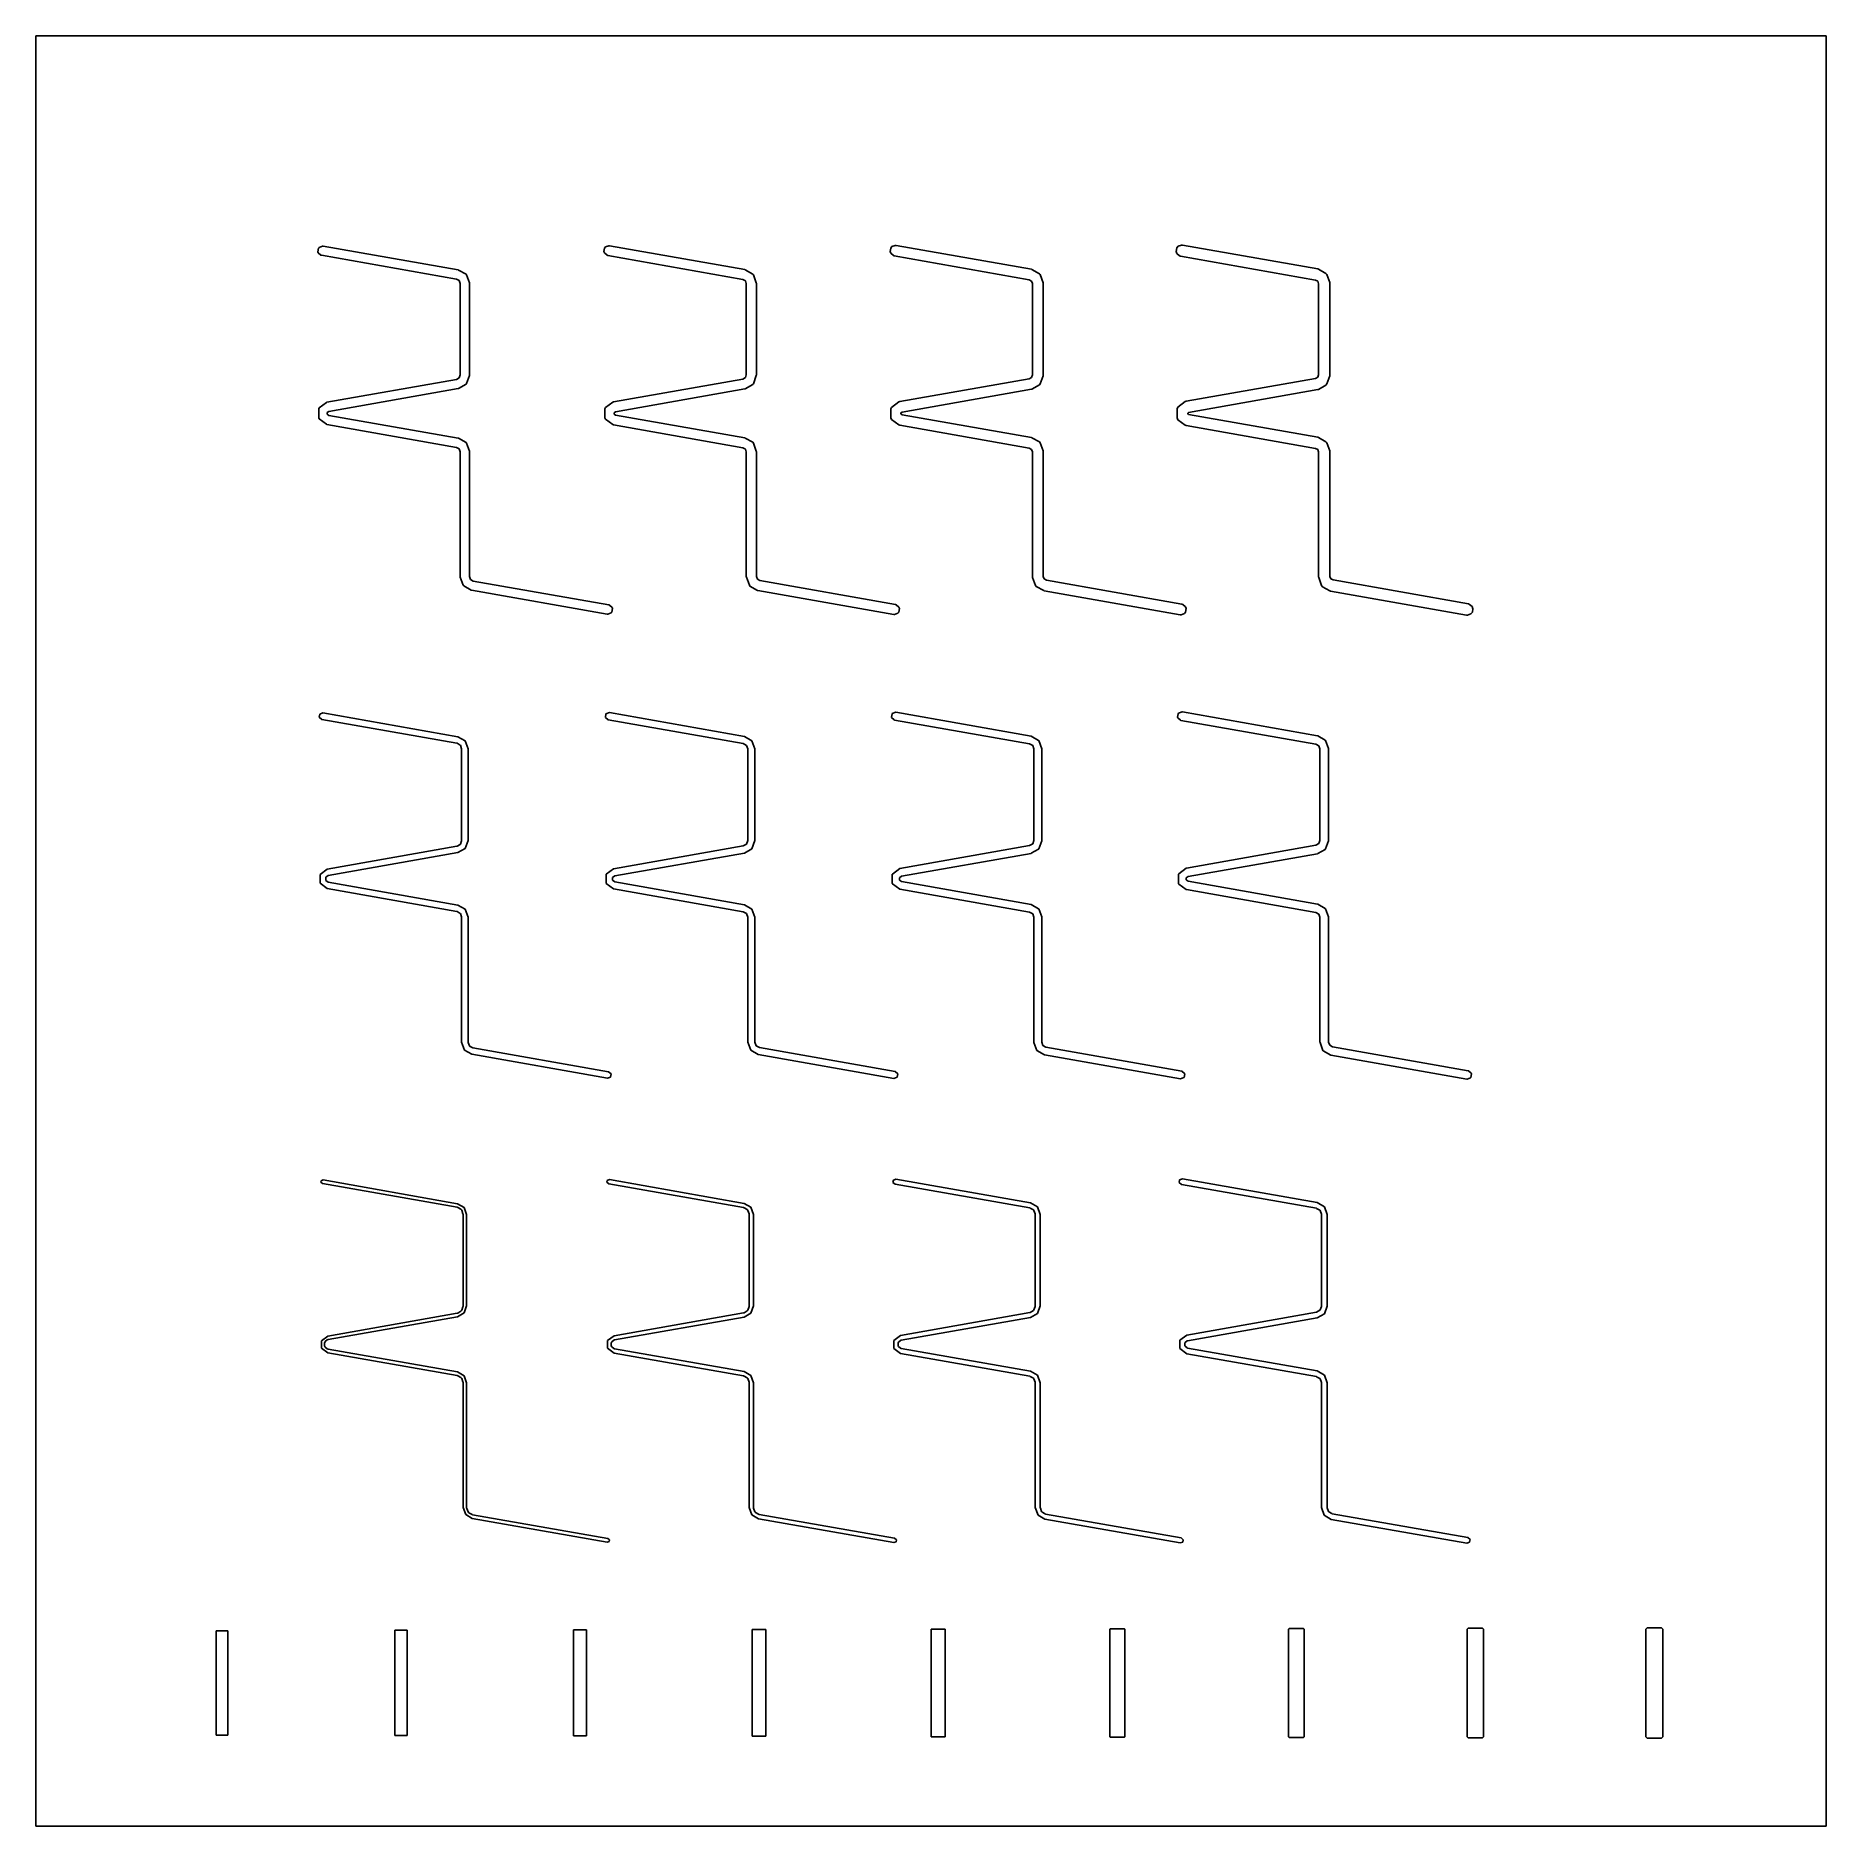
# Model space of a CAD drawing. Header units: metres. Extents: x 0 to 100, y 0 to 100.
import ezdxf

# ---------------------------------------------------------------- set-up
doc = ezdxf.new("R2010")
doc.units = ezdxf.units.M

msp = doc.modelspace()

# ---------------------------------------------------------------- linework, layer by layer
for p, q in [((100, 100), (0, 100)), ((0, 100), (0, 0)), ((100, 0), (100, 100)), ((15.7534, 87.9419), (15.7876, 88.1391)), ((15.7876, 88.1391), (15.8262, 88.1853)), ((15.8262, 88.1853), (16.0147, 88.2537)), ((16.0147, 88.2537), (16.0456, 88.2563)), ((16.0456, 88.2563), (23.5973, 86.9243)), ((31.7337, 87.9453), (31.7679, 88.1426)), ((31.7679, 88.1426), (31.8194, 88.2041)), ((31.8194, 88.2041), (32.0079, 88.2725)), ((32.0079, 88.2725), (32.0491, 88.276)), ((32.0491, 88.276), (39.6008, 86.944)), ((47.714, 87.9487), (47.7482, 88.146)), ((47.7482, 88.146), (47.8126, 88.2229)), ((47.8126, 88.2229), (48.0011, 88.2913)), ((48.0011, 88.2913), (48.0525, 88.2957)), ((48.0525, 88.2957), (55.6043, 86.9637)), ((63.6943, 87.9521), (63.7284, 88.1494)), ((63.7284, 88.1494), (63.8058, 88.2417)), ((63.8058, 88.2417), (63.9942, 88.3101)), ((63.9942, 88.3101), (64.056, 88.3154)), ((64.056, 88.3154), (71.6078, 86.9834)), ((15.7737, 87.8858), (15.7534, 87.9419)), ((15.9261, 87.7569), (15.7737, 87.8858)), ((15.9544, 87.7437), (15.9261, 87.7569)), ((23.4967, 86.4144), (15.9544, 87.7437)), ((31.7608, 87.8706), (31.7337, 87.9453)), ((31.9132, 87.7417), (31.7608, 87.8706)), ((31.951, 87.724), (31.9132, 87.7417)), ((39.4898, 86.3953), (31.951, 87.724)), ((47.7479, 87.8553), (47.714, 87.9487)), ((47.9003, 87.7264), (47.7479, 87.8553)), ((47.9475, 87.7043), (47.9003, 87.7264)), ((55.4828, 86.3763), (47.9475, 87.7043)), ((63.735, 87.84), (63.6943, 87.9521)), ((63.8873, 87.7111), (63.735, 87.84)), ((63.944, 87.6846), (63.8873, 87.7111)), ((71.4759, 86.3572), (63.944, 87.6846)), ((23.6464, 86.3281), (23.4967, 86.4144)), ((23.5973, 86.9243), (23.6169, 86.9172)), ((23.6169, 86.9172), (24.0319, 86.678)), ((23.7056, 86.1652), (23.6464, 86.3281)), ((23.7056, 81.0565), (23.7056, 86.1652)), ((24.0319, 86.678), (24.0584, 86.6464)), ((24.0584, 86.6464), (24.2215, 86.1962)), ((24.2215, 86.1962), (24.225, 86.1758)), ((24.225, 86.1758), (24.225, 81.0459)), ((39.6301, 86.3144), (39.4898, 86.3953)), ((39.6008, 86.944), (39.6269, 86.9345)), ((39.6269, 86.9345), (40.0419, 86.6953)), ((39.6856, 86.1617), (39.6301, 86.3144)), ((39.6856, 81.06), (39.6856, 86.1617)), ((40.0419, 86.6953), (40.0772, 86.6532)), ((40.0772, 86.6532), (40.2402, 86.203)), ((40.2402, 86.203), (40.245, 86.1758)), ((40.245, 86.1758), (40.245, 81.0459)), ((55.6138, 86.3007), (55.4828, 86.3763)), ((55.6043, 86.9637), (55.6369, 86.9519)), ((55.6656, 86.1582), (55.6138, 86.3007)), ((55.6369, 86.9519), (56.0519, 86.7126)), ((55.6656, 81.0635), (55.6656, 86.1582)), ((56.0519, 86.7126), (56.096, 86.66)), ((56.096, 86.66), (56.2591, 86.2098)), ((56.2591, 86.2098), (56.265, 86.1758)), ((56.265, 86.1758), (56.265, 81.0459)), ((71.5975, 86.287), (71.4759, 86.3572)), ((71.6456, 86.1546), (71.5975, 86.287)), ((71.6078, 86.9834), (71.6469, 86.9692)), ((71.6456, 81.0671), (71.6456, 86.1546)), ((71.6469, 86.9692), (72.0619, 86.7299)), ((72.0619, 86.7299), (72.1148, 86.6669)), ((72.1148, 86.6669), (72.2779, 86.2167)), ((72.2779, 86.2167), (72.285, 86.1758)), ((72.285, 86.1758), (72.285, 81.0459)), ((23.6464, 80.8936), (23.7056, 81.0565)), ((24.2215, 81.0255), (24.0584, 80.5753)), ((24.225, 81.0459), (24.2215, 81.0255)), ((39.6301, 80.9073), (39.6856, 81.06)), ((40.2402, 81.0186), (40.0772, 80.5685)), ((40.245, 81.0459), (40.2402, 81.0186)), ((55.6138, 80.921), (55.6656, 81.0635)), ((56.2591, 81.0118), (56.096, 80.5616)), ((56.265, 81.0459), (56.2591, 81.0118)), ((71.5975, 80.9346), (71.6456, 81.0671)), ((72.2779, 81.005), (72.1148, 80.5548)), ((72.285, 81.0459), (72.2779, 81.005)), ((16.2611, 79.5317), (23.4967, 80.8073)), ((23.5973, 80.2974), (16.3653, 79.0225)), ((23.4967, 80.8073), (23.6464, 80.8936)), ((23.6169, 80.3045), (23.5973, 80.2974)), ((24.0319, 80.5437), (23.6169, 80.3045)), ((24.0584, 80.5753), (24.0319, 80.5437)), ((32.2576, 79.5514), (39.4898, 80.8263)), ((39.6008, 80.2777), (32.3734, 79.0036)), ((39.4898, 80.8263), (39.6301, 80.9073)), ((39.6269, 80.2871), (39.6008, 80.2777)), ((40.0419, 80.5264), (39.6269, 80.2871)), ((40.0772, 80.5685), (40.0419, 80.5264)), ((48.2541, 79.5711), (55.4828, 80.8454)), ((55.6043, 80.258), (48.3816, 78.9847)), ((55.4828, 80.8454), (55.6138, 80.921)), ((55.6369, 80.2698), (55.6043, 80.258)), ((56.0519, 80.5091), (55.6369, 80.2698)), ((56.096, 80.5616), (56.0519, 80.5091)), ((64.2507, 79.5908), (71.4759, 80.8645)), ((71.6077, 80.2383), (64.3897, 78.9659)), ((71.4759, 80.8645), (71.5975, 80.9346)), ((71.6469, 80.2525), (71.6077, 80.2383)), ((72.0619, 80.4917), (71.6469, 80.2525)), ((72.1148, 80.5548), (72.0619, 80.4917)), ((15.8004, 79.167), (15.8246, 79.2151)), ((15.8004, 78.6553), (15.8004, 79.167)), ((15.8246, 79.2151), (16.2357, 79.5208)), ((16.2357, 79.5208), (16.2611, 79.5317)), ((16.3653, 79.0225), (16.2778, 78.9572)), ((31.7803, 79.167), (31.8126, 79.2312)), ((31.7803, 78.6553), (31.7803, 79.167)), ((31.8126, 79.2312), (32.2238, 79.5368)), ((32.2238, 79.5368), (32.2576, 79.5514)), ((32.3734, 79.0036), (32.2978, 78.9472)), ((47.7603, 79.167), (47.8007, 79.2472)), ((47.7603, 78.6553), (47.7603, 79.167)), ((47.8007, 79.2472), (48.2118, 79.5529)), ((48.2118, 79.5529), (48.2541, 79.5711)), ((63.7404, 79.167), (63.7888, 79.2633)), ((63.7404, 78.6553), (63.7404, 79.167)), ((63.7888, 79.2633), (64.1999, 79.569)), ((64.1999, 79.569), (64.2507, 79.5908)), ((15.8246, 78.6071), (15.8004, 78.6553)), ((16.2357, 78.3015), (15.8246, 78.6071)), ((16.2611, 78.2905), (16.2357, 78.3015)), ((23.4967, 77.0141), (16.2611, 78.2905)), ((16.2778, 78.9572), (16.2778, 78.8651)), ((16.2778, 78.8651), (16.3653, 78.7998)), ((16.3653, 78.7998), (23.5973, 77.5249)), ((31.8126, 78.5911), (31.7803, 78.6553)), ((32.2238, 78.2854), (31.8126, 78.5911)), ((32.2576, 78.2708), (32.2238, 78.2854)), ((39.4898, 76.9949), (32.2576, 78.2708)), ((32.2978, 78.9472), (32.2978, 78.8751)), ((32.2978, 78.8751), (32.3734, 78.8186)), ((32.3734, 78.8186), (39.6008, 77.5446)), ((47.8007, 78.575), (47.7603, 78.6553)), ((48.2118, 78.2694), (47.8007, 78.575)), ((48.2541, 78.2511), (48.2118, 78.2694)), ((55.4828, 76.9759), (48.2541, 78.2511)), ((48.3816, 78.9847), (48.3178, 78.9371)), ((48.3178, 78.9371), (48.3178, 78.8851)), ((48.3178, 78.8851), (48.3816, 78.8375)), ((48.3816, 78.8375), (55.6043, 77.5643)), ((63.7888, 78.559), (63.7404, 78.6553)), ((64.1999, 78.2533), (63.7888, 78.559)), ((64.2506, 78.2314), (64.1999, 78.2533)), ((71.4759, 76.9568), (64.2506, 78.2314)), ((64.3897, 78.9659), (64.3378, 78.9271)), ((64.3378, 78.9271), (64.3378, 78.8952)), ((64.3378, 78.8952), (64.3897, 78.8564)), ((64.3897, 78.8564), (71.6077, 77.584)), ((23.6464, 76.9277), (23.4967, 77.0141)), ((23.5973, 77.5249), (23.6169, 77.5178)), ((23.6169, 77.5178), (24.0319, 77.2785)), ((24.0319, 77.2785), (24.0584, 77.247)), ((24.0584, 77.247), (24.2215, 76.7968)), ((39.6008, 77.5446), (39.6269, 77.5351)), ((39.6269, 77.5351), (40.0419, 77.2959)), ((40.0419, 77.2959), (40.0772, 77.2538)), ((40.0772, 77.2538), (40.2402, 76.8036)), ((55.6043, 77.5643), (55.6369, 77.5525)), ((55.6369, 77.5525), (56.0519, 77.3132)), ((56.0519, 77.3132), (56.096, 77.2606)), ((56.096, 77.2606), (56.2591, 76.8104)), ((71.6077, 77.584), (71.6469, 77.5698)), ((71.6469, 77.5698), (72.0619, 77.3305)), ((72.0619, 77.3305), (72.1148, 77.2674)), ((72.1148, 77.2674), (72.2779, 76.8172)), ((23.7056, 76.7657), (23.6464, 76.9277)), ((23.7056, 69.7861), (23.7056, 76.7657)), ((24.2215, 76.7968), (24.225, 76.7764)), ((24.225, 76.7764), (24.225, 69.7968)), ((39.6302, 76.914), (39.4898, 76.9949)), ((39.6856, 76.7622), (39.6302, 76.914)), ((39.6856, 69.7861), (39.6856, 76.7622)), ((40.2402, 76.8036), (40.245, 76.7764)), ((40.245, 76.7764), (40.245, 69.8003)), ((55.6139, 76.9003), (55.4828, 76.9759)), ((55.6656, 76.7587), (55.6139, 76.9003)), ((55.6656, 69.7861), (55.6656, 76.7587)), ((56.2591, 76.8104), (56.265, 76.7764)), ((56.265, 76.7764), (56.265, 69.8038)), ((71.5976, 76.8866), (71.4759, 76.9568)), ((71.6456, 76.7551), (71.5976, 76.8866)), ((71.6456, 69.7861), (71.6456, 76.7551)), ((72.2779, 76.8172), (72.285, 76.7764)), ((72.285, 76.7764), (72.285, 69.8074)), ((23.7092, 69.7657), (23.7056, 69.7861)), ((23.8723, 69.3155), (23.7092, 69.7657)), ((23.8987, 69.284), (23.8723, 69.3155)), ((24.3138, 69.0447), (23.8987, 69.284)), ((24.225, 69.7968), (24.2842, 69.6348)), ((24.2842, 69.6348), (24.4339, 69.5485)), ((24.3333, 69.0376), (24.3138, 69.0447)), ((31.9202, 67.6997), (24.3333, 69.0376)), ((24.4339, 69.5485), (32.0104, 68.2124)), ((39.6904, 69.7589), (39.6856, 69.7861)), ((39.8535, 69.3087), (39.6904, 69.7589)), ((39.8888, 69.2666), (39.8535, 69.3087)), ((40.3038, 69.0274), (39.8888, 69.2666)), ((40.245, 69.8003), (40.3005, 69.6485)), ((40.3005, 69.6485), (40.4409, 69.5676)), ((40.3299, 69.0179), (40.3038, 69.0274)), ((47.9168, 67.68), (40.3299, 69.0179)), ((40.4409, 69.5676), (48.0139, 68.2321)), ((55.6716, 69.7521), (55.6656, 69.7861)), ((55.8347, 69.3019), (55.6716, 69.7521)), ((55.8788, 69.2493), (55.8347, 69.3019)), ((56.2938, 69.01), (55.8788, 69.2493)), ((56.265, 69.8038), (56.3168, 69.6622)), ((56.3264, 68.9982), (56.2938, 69.01)), ((56.3168, 69.6622), (56.4478, 69.5866)), ((56.4478, 69.5866), (64.0174, 68.2518)), ((71.6528, 69.7453), (71.6456, 69.7861)), ((71.8159, 69.2951), (71.6528, 69.7453)), ((71.8688, 69.232), (71.8159, 69.2951)), ((72.2838, 68.9927), (71.8688, 69.232)), ((72.285, 69.8074), (72.3331, 69.6759)), ((72.3331, 69.6759), (72.4547, 69.6057)), ((72.4547, 69.6057), (80.0208, 68.2715)), ((32.0104, 68.2124), (32.0386, 68.1992)), ((32.0386, 68.1992), (32.1919, 68.0703)), ((32.2124, 68.0139), (32.1772, 67.8166)), ((32.1919, 68.0703), (32.2124, 68.0139)), ((48.0139, 68.2321), (48.0515, 68.2146)), ((48.0515, 68.2146), (48.2048, 68.0856)), ((48.2321, 68.0104), (48.1969, 67.8131)), ((48.2048, 68.0856), (48.2321, 68.0104)), ((63.9133, 67.6603), (56.3264, 68.9982)), ((64.0174, 68.2518), (64.0643, 68.2299)), ((64.0643, 68.2299), (64.2177, 68.101)), ((64.2518, 68.0069), (64.2166, 67.8096)), ((64.2177, 68.101), (64.2518, 68.0069)), ((72.3229, 68.9785), (72.2838, 68.9927)), ((79.9098, 67.6406), (72.3229, 68.9785)), ((80.0208, 68.2715), (80.0772, 68.2452)), ((80.0772, 68.2452), (80.2305, 68.1163)), ((80.2305, 68.1163), (80.2715, 68.0034)), ((80.2715, 68.0034), (80.2363, 67.8061)), ((31.9512, 67.7024), (31.9202, 67.6997)), ((32.1387, 67.7708), (31.9512, 67.7024)), ((32.1772, 67.8166), (32.1387, 67.7708)), ((47.9581, 67.6836), (47.9168, 67.68)), ((48.1456, 67.752), (47.9581, 67.6836)), ((48.1969, 67.8131), (48.1456, 67.752)), ((63.9649, 67.6648), (63.9133, 67.6603)), ((64.1524, 67.7332), (63.9649, 67.6648)), ((64.2166, 67.8096), (64.1524, 67.7332)), ((79.9718, 67.646), (79.9098, 67.6406)), ((80.1593, 67.7144), (79.9718, 67.646)), ((80.2363, 67.8061), (80.1593, 67.7144)), ((15.8342, 61.9395), (15.8644, 62.1141)), ((15.8644, 62.1141), (16.0369, 62.1766)), ((16.0369, 62.1766), (23.58, 60.8461)), ((31.8125, 61.9316), (31.8467, 62.1289)), ((31.8467, 62.1289), (32.0352, 62.1973)), ((32.0352, 62.1973), (39.5869, 60.8652)), ((47.7928, 61.9351), (47.827, 62.1323)), ((47.827, 62.1323), (47.8399, 62.1477)), ((47.8399, 62.1477), (48.0283, 62.2161)), ((48.0283, 62.2161), (48.0386, 62.217)), ((48.0386, 62.217), (55.5904, 60.8849)), ((63.7731, 61.9385), (63.8073, 62.1357)), ((63.8073, 62.1357), (63.833, 62.1665)), ((63.833, 62.1665), (64.0215, 62.2349)), ((64.0215, 62.2349), (64.0421, 62.2367)), ((64.0421, 62.2367), (71.5939, 60.9046)), ((15.9736, 61.8215), (15.8342, 61.9395)), ((23.521, 60.4914), (15.9736, 61.8215)), ((31.9648, 61.8027), (31.8125, 61.9316)), ((39.5176, 60.4717), (31.9648, 61.8027)), ((47.7996, 61.9164), (47.7928, 61.9351)), ((47.9519, 61.7875), (47.7996, 61.9164)), ((47.9614, 61.783), (47.9519, 61.7875)), ((55.5107, 60.4526), (47.9614, 61.783)), ((63.7867, 61.9011), (63.7731, 61.9385)), ((63.939, 61.7722), (63.7867, 61.9011)), ((63.9579, 61.7633), (63.939, 61.7722)), ((71.5037, 60.4335), (63.9579, 61.7633)), ((23.5276, 60.489), (23.521, 60.4914)), ((23.7053, 60.3865), (23.5276, 60.489)), ((23.58, 60.8461), (23.9857, 60.6123)), ((23.7141, 60.376), (23.7053, 60.3865)), ((23.7844, 60.1826), (23.7141, 60.376)), ((23.7856, 60.1758), (23.7844, 60.1826)), ((23.7856, 55.0459), (23.7856, 60.1758)), ((23.9857, 60.6123), (24.145, 60.1723)), ((24.145, 60.1723), (24.145, 55.0494)), ((39.6953, 60.3691), (39.5176, 60.4717)), ((39.5869, 60.8652), (40.002, 60.626)), ((39.7656, 60.1758), (39.6953, 60.3691)), ((39.7656, 55.0459), (39.7656, 60.1758)), ((40.002, 60.626), (40.165, 60.1758)), ((40.165, 60.1758), (40.165, 55.0459)), ((55.679, 60.3555), (55.5107, 60.4526)), ((55.5904, 60.8849), (55.5969, 60.8826)), ((55.5969, 60.8826), (56.0119, 60.6433)), ((55.7456, 60.1723), (55.679, 60.3555)), ((55.7456, 55.0494), (55.7456, 60.1723)), ((56.0119, 60.6433), (56.0208, 60.6328)), ((56.0208, 60.6328), (56.1838, 60.1826)), ((56.1838, 60.1826), (56.185, 60.1758)), ((56.185, 60.1758), (56.185, 55.0459)), ((71.6627, 60.3418), (71.5037, 60.4335)), ((71.5939, 60.9046), (71.6069, 60.8999)), ((71.6069, 60.8999), (72.0219, 60.6606)), ((71.7256, 60.1687), (71.6627, 60.3418)), ((71.7256, 55.053), (71.7256, 60.1687)), ((72.0219, 60.6606), (72.0396, 60.6396)), ((72.0396, 60.6396), (72.2027, 60.1894)), ((72.2027, 60.1894), (72.205, 60.1758)), ((72.205, 60.1758), (72.205, 55.0459)), ((23.7141, 54.8457), (23.7844, 55.0391)), ((23.7844, 55.0391), (23.7856, 55.0459)), ((24.145, 55.0494), (23.9857, 54.6094)), ((39.6953, 54.8525), (39.7656, 55.0459)), ((40.165, 55.0459), (40.002, 54.5957)), ((55.679, 54.8662), (55.7456, 55.0494)), ((56.1838, 55.0391), (56.0208, 54.5889)), ((56.185, 55.0459), (56.1838, 55.0391)), ((71.6627, 54.8799), (71.7256, 55.053)), ((72.2027, 55.0323), (72.0396, 54.5821)), ((72.205, 55.0459), (72.2027, 55.0323)), ((16.2796, 53.4538), (23.5211, 54.7303)), ((23.58, 54.3755), (16.3373, 53.0988)), ((23.5211, 54.7303), (23.5276, 54.7327)), ((23.5276, 54.7327), (23.7053, 54.8352)), ((23.9857, 54.6094), (23.58, 54.3755)), ((23.7053, 54.8352), (23.7141, 54.8457)), ((32.2715, 53.4727), (39.5176, 54.75)), ((39.5869, 54.3564), (32.3408, 53.0791)), ((39.5176, 54.75), (39.6953, 54.8525)), ((40.002, 54.5957), (39.5869, 54.3564)), ((48.268, 53.4924), (55.5107, 54.7691)), ((55.5904, 54.3367), (48.349, 53.0602)), ((55.5107, 54.7691), (55.679, 54.8662)), ((55.5969, 54.3391), (55.5904, 54.3367)), ((56.0119, 54.5784), (55.5969, 54.3391)), ((56.0208, 54.5889), (56.0119, 54.5784)), ((64.2645, 53.5121), (71.5037, 54.7882)), ((71.5939, 54.317), (64.3571, 53.0414)), ((71.5037, 54.7882), (71.6627, 54.8799)), ((71.6069, 54.3218), (71.5939, 54.317)), ((72.0219, 54.5611), (71.6069, 54.3218)), ((72.0396, 54.5821), (72.0219, 54.5611)), ((15.8804, 53.1569), (16.2796, 53.4538)), ((15.8804, 52.6653), (15.8804, 53.1569)), ((16.2058, 53.0033), (16.1978, 52.9873)), ((16.3289, 53.0951), (16.2058, 53.0033)), ((16.3373, 53.0988), (16.3289, 53.0951)), ((31.8604, 53.167), (32.2715, 53.4727)), ((31.8604, 52.6553), (31.8604, 53.167)), ((32.3408, 53.0791), (32.2178, 52.9873)), ((47.8403, 53.167), (47.8484, 53.183)), ((47.8403, 52.6553), (47.8403, 53.167)), ((47.8484, 53.183), (48.2596, 53.4887)), ((48.349, 53.0602), (48.2378, 52.9773)), ((48.2596, 53.4887), (48.268, 53.4924)), ((63.8204, 53.167), (63.8365, 53.1991)), ((63.8204, 52.6553), (63.8204, 53.167)), ((63.8365, 53.1991), (64.2476, 53.5048)), ((64.2476, 53.5048), (64.2645, 53.5121)), ((64.3571, 53.0414), (64.2578, 52.9672)), ((16.2796, 52.3685), (15.8804, 52.6653)), ((16.1978, 52.9873), (16.1978, 52.835)), ((16.1978, 52.835), (16.2058, 52.8189)), ((16.2058, 52.8189), (16.3289, 52.7271)), ((23.5211, 51.091), (16.2796, 52.3685)), ((16.3289, 52.7271), (16.3373, 52.7235)), ((16.3373, 52.7235), (23.58, 51.4467)), ((32.2715, 52.3496), (31.8604, 52.6553)), ((32.2178, 52.9873), (32.2178, 52.835)), ((32.2178, 52.835), (32.3408, 52.7432)), ((39.5176, 51.0713), (32.2715, 52.3496)), ((32.3408, 52.7432), (39.5869, 51.4658)), ((47.8484, 52.6392), (47.8403, 52.6553)), ((48.2596, 52.3336), (47.8484, 52.6392)), ((48.2378, 52.9773), (48.2378, 52.845)), ((48.2378, 52.845), (48.349, 52.762)), ((48.268, 52.3299), (48.2596, 52.3336)), ((55.5107, 51.0522), (48.268, 52.3299)), ((48.349, 52.762), (55.5904, 51.4855)), ((63.8365, 52.6232), (63.8204, 52.6553)), ((64.2476, 52.3175), (63.8365, 52.6232)), ((64.2645, 52.3102), (64.2476, 52.3175)), ((64.2578, 52.9672), (64.2578, 52.855)), ((64.2578, 52.855), (64.3571, 52.7809)), ((71.5037, 51.0331), (64.2645, 52.3102)), ((64.3571, 52.7809), (71.5939, 51.5052)), ((23.5276, 51.0886), (23.5211, 51.091)), ((23.7053, 50.9861), (23.5276, 51.0886)), ((23.58, 51.4467), (23.9857, 51.2129)), ((23.9857, 51.2129), (24.145, 50.7729)), ((39.6953, 50.9688), (39.5176, 51.0713)), ((39.5869, 51.4658), (40.002, 51.2266)), ((40.002, 51.2266), (40.165, 50.7764)), ((55.679, 50.9551), (55.5107, 51.0522)), ((55.5904, 51.4855), (55.5969, 51.4832)), ((55.5969, 51.4832), (56.0119, 51.2439)), ((56.0119, 51.2439), (56.0208, 51.2334)), ((56.0208, 51.2334), (56.1838, 50.7832)), ((71.6627, 50.9414), (71.5037, 51.0331)), ((71.5939, 51.5052), (71.6069, 51.5005)), ((71.6069, 51.5005), (72.0219, 51.2612)), ((72.0219, 51.2612), (72.0396, 51.2402)), ((72.0396, 51.2402), (72.2027, 50.79)), ((23.7141, 50.9756), (23.7053, 50.9861)), ((23.7844, 50.7832), (23.7141, 50.9756)), ((23.7856, 50.7764), (23.7844, 50.7832)), ((23.7856, 43.7896), (23.7856, 50.7764)), ((24.145, 50.7729), (24.145, 43.7861)), ((39.7656, 50.7764), (39.6953, 50.9688)), ((39.7656, 43.7861), (39.7656, 50.7764)), ((40.165, 50.7764), (40.165, 43.7861)), ((55.7456, 50.7728), (55.679, 50.9551)), ((55.7456, 43.7861), (55.7456, 50.7728)), ((56.1838, 50.7832), (56.185, 50.7764)), ((56.185, 50.7764), (56.185, 43.7897)), ((71.7256, 50.7693), (71.6627, 50.9414)), ((71.7256, 43.7861), (71.7256, 50.7693)), ((72.2027, 50.79), (72.205, 50.7764)), ((72.205, 50.7764), (72.205, 43.7932)), ((23.945, 43.3496), (23.7856, 43.7896)), ((24.3507, 43.1158), (23.945, 43.3496)), ((24.145, 43.7861), (24.1463, 43.7793)), ((24.1463, 43.7793), (24.2166, 43.5869)), ((24.2166, 43.5869), (24.2254, 43.5764)), ((24.2254, 43.5764), (24.4031, 43.4739)), ((31.9289, 41.7794), (24.3507, 43.1158)), ((24.4031, 43.4739), (24.4096, 43.4715)), ((24.4096, 43.4715), (31.9913, 42.1346)), ((39.9287, 43.3359), (39.7656, 43.7861)), ((40.3438, 43.0967), (39.9287, 43.3359)), ((40.165, 43.7861), (40.2354, 43.5938)), ((40.2354, 43.5938), (40.4131, 43.4912)), ((47.9307, 41.7588), (40.3438, 43.0967)), ((40.4131, 43.4912), (48, 42.1533)), ((55.7468, 43.7793), (55.7456, 43.7861)), ((55.9099, 43.3291), (55.7468, 43.7793)), ((55.9187, 43.3186), (55.9099, 43.3291)), ((56.3338, 43.0793), (55.9187, 43.3186)), ((56.185, 43.7897), (56.2516, 43.6074)), ((56.2516, 43.6074), (56.42, 43.5103)), ((56.3403, 43.077), (56.3338, 43.0793)), ((63.9272, 41.7391), (56.3403, 43.077)), ((56.42, 43.5103), (64.0035, 42.173)), ((71.728, 43.7725), (71.7256, 43.7861)), ((71.8911, 43.3223), (71.728, 43.7725)), ((71.9087, 43.3013), (71.8911, 43.3223)), ((72.3238, 43.062), (71.9087, 43.3013)), ((72.205, 43.7932), (72.2679, 43.6211)), ((72.2679, 43.6211), (72.427, 43.5294)), ((72.3368, 43.0573), (72.3238, 43.062)), ((79.9237, 41.7194), (72.3368, 43.0573)), ((72.427, 43.5294), (80.0069, 42.1927)), ((31.9913, 42.1346), (32.1316, 42.0166)), ((32.1316, 42.0166), (32.1005, 41.842)), ((48, 42.1533), (48.1533, 42.0244)), ((48.1533, 42.0244), (48.1182, 41.8271)), ((64.0035, 42.173), (64.0129, 42.1686)), ((64.0129, 42.1686), (64.1662, 42.0397)), ((64.173, 42.0209), (64.1378, 41.8236)), ((64.1662, 42.0397), (64.173, 42.0209)), ((80.0069, 42.1927), (80.0257, 42.1839)), ((80.0257, 42.1839), (80.1791, 42.055)), ((80.1927, 42.0174), (80.1575, 41.8201)), ((80.1791, 42.055), (80.1927, 42.0174)), ((32.1005, 41.842), (31.9289, 41.7794)), ((48.1182, 41.8271), (47.9307, 41.7588)), ((63.9375, 41.74), (63.9272, 41.7391)), ((64.125, 41.8084), (63.9375, 41.74)), ((64.1378, 41.8236), (64.125, 41.8084)), ((79.9444, 41.7212), (79.9237, 41.7194)), ((80.1319, 41.7896), (79.9444, 41.7212)), ((80.1575, 41.8201), (80.1319, 41.7896)), ((15.9208, 35.971), (15.9353, 36.0547)), ((15.9353, 36.0547), (16.0441, 36.0941)), ((16.0441, 36.0941), (23.5522, 34.7698)), ((31.8992, 35.9631), (31.9176, 36.0695)), ((31.9176, 36.0695), (32.0423, 36.1148)), ((32.0423, 36.1148), (39.5592, 34.7889)), ((47.8775, 35.9553), (47.8998, 36.0844)), ((47.8998, 36.0844), (48.0406, 36.1354)), ((48.0406, 36.1354), (55.5661, 34.808)), ((63.8558, 35.9474), (63.8821, 36.0992)), ((63.8821, 36.0992), (64.0387, 36.156)), ((64.0387, 36.156), (71.5731, 34.8271)), ((16.0088, 35.8965), (15.9208, 35.971)), ((23.5349, 34.5702), (16.0088, 35.8965)), ((32, 35.8778), (31.8992, 35.9631)), ((39.5315, 34.5505), (32, 35.8778)), ((47.9912, 35.859), (47.8775, 35.9553)), ((55.528, 34.5308), (47.9912, 35.859)), ((63.9824, 35.8403), (63.8558, 35.9474)), ((71.5245, 34.5111), (63.9824, 35.8403)), ((23.5676, 34.5583), (23.5349, 34.5702)), ((23.5522, 34.7698), (23.9204, 34.5576)), ((23.7453, 34.4558), (23.5676, 34.5583)), ((23.7893, 34.4033), (23.7453, 34.4558)), ((23.8596, 34.21), (23.7893, 34.4033)), ((23.8656, 34.1758), (23.8596, 34.21)), ((23.8656, 29.0459), (23.8656, 34.1758)), ((23.9204, 34.5576), (24.065, 34.1582)), ((24.065, 34.1582), (24.065, 29.0634)), ((39.5576, 34.541), (39.5315, 34.5505)), ((39.7353, 34.4384), (39.5576, 34.541)), ((39.5592, 34.7889), (39.9367, 34.5713)), ((39.7705, 34.3965), (39.7353, 34.4384)), ((39.8408, 34.2031), (39.7705, 34.3965)), ((39.8456, 34.1758), (39.8408, 34.2031)), ((39.8456, 29.0459), (39.8456, 34.1758)), ((39.9367, 34.5713), (40.085, 34.1618)), ((40.085, 34.1618), (40.085, 29.0599)), ((55.5476, 34.5237), (55.528, 34.5308)), ((55.7253, 34.4211), (55.5476, 34.5237)), ((55.5661, 34.808), (55.953, 34.5849)), ((55.7517, 34.3896), (55.7253, 34.4211)), ((55.822, 34.1963), (55.7517, 34.3896)), ((55.8256, 34.1758), (55.822, 34.1963)), ((55.8256, 29.0459), (55.8256, 34.1758)), ((55.953, 34.5849), (56.105, 34.1653)), ((56.105, 34.1653), (56.105, 29.0564)), ((71.5376, 34.5063), (71.5245, 34.5111)), ((71.7153, 34.4038), (71.5376, 34.5063)), ((71.5731, 34.8271), (71.9693, 34.5986)), ((71.7329, 34.3828), (71.7153, 34.4038)), ((71.8032, 34.1895), (71.7329, 34.3828)), ((71.8056, 34.1758), (71.8032, 34.1895)), ((71.8056, 29.0459), (71.8056, 34.1758)), ((71.9693, 34.5986), (72.125, 34.1687)), ((72.125, 34.1687), (72.125, 29.0529)), ((23.7893, 28.8184), (23.8596, 29.0117)), ((23.8596, 29.0117), (23.8656, 29.0459)), ((24.065, 29.0634), (23.9204, 28.6641)), ((39.7705, 28.8252), (39.8408, 29.0186)), ((39.8408, 29.0186), (39.8456, 29.0459)), ((40.085, 29.0599), (39.9367, 28.6504)), ((55.7517, 28.832), (55.822, 29.0254)), ((55.822, 29.0254), (55.8256, 29.0459)), ((56.105, 29.0564), (55.953, 28.6367)), ((71.7329, 28.8389), (71.8032, 29.0322)), ((71.8032, 29.0322), (71.8056, 29.0459)), ((72.125, 29.0529), (71.9693, 28.623)), ((16.3121, 27.3783), (23.5349, 28.6515)), ((23.5522, 28.4519), (16.3235, 27.1776)), ((23.5349, 28.6515), (23.5676, 28.6634)), ((23.9204, 28.6641), (23.5522, 28.4519)), ((23.5676, 28.6634), (23.7453, 28.7659)), ((23.7453, 28.7659), (23.7893, 28.8184)), ((32.304, 27.3972), (39.5315, 28.6712)), ((39.5592, 28.4328), (32.3269, 27.1579)), ((39.5315, 28.6712), (39.5576, 28.6807)), ((39.5576, 28.6807), (39.7353, 28.7832)), ((39.9367, 28.6504), (39.5592, 28.4328)), ((39.7353, 28.7832), (39.7705, 28.8252)), ((48.2959, 27.416), (55.528, 28.6909)), ((55.5661, 28.4137), (48.3304, 27.1382)), ((55.528, 28.6909), (55.5476, 28.698)), ((55.5476, 28.698), (55.7253, 28.8006)), ((55.953, 28.6367), (55.5661, 28.4137)), ((55.7253, 28.8006), (55.7517, 28.832)), ((64.2878, 27.4349), (71.5245, 28.7106)), ((71.5731, 28.3946), (64.3339, 27.1185)), ((71.5245, 28.7106), (71.5376, 28.7153)), ((71.5376, 28.7153), (71.7153, 28.8179)), ((71.9693, 28.623), (71.5731, 28.3946)), ((71.7153, 28.8179), (71.7329, 28.8389)), ((15.9604, 27.1167), (16.3121, 27.3783)), ((15.9604, 26.7055), (15.9604, 27.1167)), ((16.158, 27.0675), (16.1178, 26.9873)), ((16.281, 27.1593), (16.158, 27.0675)), ((16.3235, 27.1776), (16.281, 27.1593)), ((31.9404, 27.1268), (32.304, 27.3972)), ((31.9404, 26.6955), (31.9404, 27.1268)), ((32.1699, 27.0514), (32.1378, 26.9873)), ((32.293, 27.1432), (32.1699, 27.0514)), ((32.3269, 27.1579), (32.293, 27.1432)), ((47.9203, 27.1368), (48.2959, 27.416)), ((47.9203, 26.6854), (47.9203, 27.1368)), ((48.1819, 27.0354), (48.1578, 26.9873)), ((48.3049, 27.1272), (48.1819, 27.0354)), ((48.3304, 27.1382), (48.3049, 27.1272)), ((63.9003, 27.1469), (64.2878, 27.4349)), ((63.9003, 26.6754), (63.9003, 27.1469)), ((64.1938, 27.0194), (64.1778, 26.9873)), ((64.3169, 27.1112), (64.1938, 27.0194)), ((64.3339, 27.1185), (64.3169, 27.1112)), ((16.3121, 26.444), (15.9604, 26.7055)), ((16.1178, 26.9873), (16.1178, 26.835)), ((16.1178, 26.835), (16.158, 26.7548)), ((16.158, 26.7548), (16.281, 26.663)), ((16.281, 26.663), (16.3235, 26.6447)), ((23.535, 25.1698), (16.3121, 26.444)), ((16.3235, 26.6447), (23.5522, 25.3704)), ((32.304, 26.4251), (31.9404, 26.6955)), ((32.1378, 26.9873), (32.1378, 26.835)), ((32.1378, 26.835), (32.1699, 26.7708)), ((32.1699, 26.7708), (32.293, 26.679)), ((32.293, 26.679), (32.3269, 26.6644)), ((39.5315, 25.1501), (32.304, 26.4251)), ((32.3269, 26.6644), (39.5592, 25.3895)), ((48.2959, 26.4062), (47.9203, 26.6854)), ((48.1578, 26.9873), (48.1578, 26.835)), ((48.1578, 26.835), (48.1819, 26.7869)), ((48.1819, 26.7869), (48.3049, 26.6951)), ((55.528, 25.1304), (48.2959, 26.4062)), ((48.3049, 26.6951), (48.3304, 26.6841)), ((48.3304, 26.6841), (55.5661, 25.4086)), ((64.2878, 26.3874), (63.9003, 26.6754)), ((64.1778, 26.9873), (64.1778, 26.835)), ((64.1778, 26.835), (64.1938, 26.8029)), ((64.1938, 26.8029), (64.3169, 26.7111)), ((71.5245, 25.1107), (64.2878, 26.3874)), ((64.3169, 26.7111), (64.3339, 26.7038)), ((64.3339, 26.7038), (71.5731, 25.4276)), ((23.5676, 25.1579), (23.535, 25.1698)), ((23.5522, 25.3704), (23.9204, 25.1582)), ((23.7453, 25.0554), (23.5676, 25.1579)), ((23.7892, 25.0031), (23.7453, 25.0554)), ((23.8595, 24.8107), (23.7892, 25.0031)), ((23.9204, 25.1582), (24.065, 24.7588)), ((39.5576, 25.1406), (39.5315, 25.1501)), ((39.7353, 25.038), (39.5576, 25.1406)), ((39.5592, 25.3895), (39.9367, 25.1718)), ((39.7704, 24.9962), (39.7353, 25.038)), ((39.9367, 25.1718), (40.085, 24.7623)), ((55.5476, 25.1233), (55.528, 25.1304)), ((55.7253, 25.0207), (55.5476, 25.1233)), ((55.5661, 25.4086), (55.953, 25.1855)), ((55.7517, 24.9893), (55.7253, 25.0207)), ((55.953, 25.1855), (56.105, 24.7658)), ((71.5376, 25.1059), (71.5245, 25.1107)), ((71.7153, 25.0034), (71.5376, 25.1059)), ((71.5731, 25.4276), (71.9693, 25.1992)), ((71.7329, 24.9825), (71.7153, 25.0034)), ((71.9693, 25.1992), (72.125, 24.7693)), ((23.8656, 24.7764), (23.8595, 24.8107)), ((23.8656, 17.8037), (23.8656, 24.7764)), ((24.065, 24.7588), (24.065, 17.7861)), ((39.8408, 24.8038), (39.7704, 24.9962)), ((39.8456, 24.7764), (39.8408, 24.8038)), ((39.8456, 17.8002), (39.8456, 24.7764)), ((40.085, 24.7623), (40.085, 17.7861)), ((55.822, 24.797), (55.7517, 24.9893)), ((55.8256, 24.7764), (55.822, 24.797)), ((55.8256, 17.7967), (55.8256, 24.7764)), ((56.105, 24.7658), (56.105, 17.7861)), ((71.8032, 24.7901), (71.7329, 24.9825)), ((71.8056, 24.7764), (71.8032, 24.7901)), ((71.8056, 17.7932), (71.8056, 24.7764)), ((72.125, 24.7693), (72.125, 17.7861)), ((24.0103, 17.4043), (23.8656, 17.8037)), ((24.3785, 17.1921), (24.0103, 17.4043)), ((24.065, 17.7861), (24.0711, 17.7518)), ((24.0711, 17.7518), (24.1414, 17.5594)), ((24.1414, 17.5594), (24.1854, 17.5071)), ((24.1854, 17.5071), (24.3631, 17.4046)), ((24.3631, 17.4046), (24.3957, 17.3927)), ((31.9216, 15.8619), (24.3785, 17.1921)), ((24.3957, 17.3927), (31.9562, 16.0595)), ((39.994, 17.3907), (39.8456, 17.8002)), ((40.3715, 17.173), (39.994, 17.3907)), ((40.085, 17.7861), (40.0899, 17.7587)), ((40.0899, 17.7587), (40.1602, 17.5663)), ((40.1602, 17.5663), (40.1954, 17.5245)), ((40.1954, 17.5245), (40.3731, 17.4219)), ((47.9234, 15.8413), (40.3715, 17.173)), ((40.3731, 17.4219), (40.3992, 17.4124)), ((40.3992, 17.4124), (47.965, 16.0783)), ((55.9777, 17.377), (55.8256, 17.7967)), ((56.3646, 17.1539), (55.9777, 17.377)), ((56.105, 17.7861), (56.1087, 17.7655)), ((56.1087, 17.7655), (56.179, 17.5732)), ((56.179, 17.5732), (56.2054, 17.5418)), ((56.2054, 17.5418), (56.3831, 17.4392)), ((63.9252, 15.8207), (56.3646, 17.1539)), ((56.3831, 17.4392), (56.4027, 17.4321)), ((56.4027, 17.4321), (63.9737, 16.097)), ((71.9613, 17.3633), (71.8056, 17.7932)), ((72.3576, 17.1349), (71.9613, 17.3633)), ((72.125, 17.7861), (72.1275, 17.7724)), ((72.1275, 17.7724), (72.1978, 17.58)), ((72.1978, 17.58), (72.2154, 17.5591)), ((72.2154, 17.5591), (72.3931, 17.4566)), ((79.927, 15.8), (72.3576, 17.1349)), ((72.3931, 17.4566), (72.4061, 17.4518)), ((72.4061, 17.4518), (79.9825, 16.1158)), ((31.9562, 16.0595), (32.0447, 15.9851)), ((47.965, 16.0783), (48.0664, 15.9929)), ((63.9737, 16.097), (64.0882, 16.0008)), ((64.0882, 16.0008), (64.0652, 15.8717)), ((79.9825, 16.1158), (80.1099, 16.0087)), ((80.1099, 16.0087), (80.0828, 15.8568)), ((32.0298, 15.9014), (31.9216, 15.8619)), ((32.0447, 15.9851), (32.0298, 15.9014)), ((48.0475, 15.8865), (47.9234, 15.8413)), ((48.0664, 15.9929), (48.0475, 15.8865)), ((64.0652, 15.8717), (63.9252, 15.8207)), ((80.0828, 15.8568), (79.927, 15.8)), ((50, 5), (50, 11)), ((50, 11), (50.8, 11)), ((50.8, 11), (50.8, 5)), ((59.98, 11), (60, 11.02)), ((59.98, 5), (59.98, 11)), ((60, 11.02), (60.8, 11.02)), ((60.8, 11.02), (60.82, 11)), ((60.82, 11), (60.82, 5)), ((69.96, 11), (70, 11.04)), ((69.96, 5), (69.96, 11)), ((70, 11.04), (70.8, 11.04)), ((70.8, 11.04), (70.84, 11)), ((70.84, 11), (70.84, 5)), ((79.94, 11), (80, 11.06)), ((79.94, 5), (79.94, 11)), ((80, 11.06), (80.8, 11.06)), ((80.8, 11.06), (80.86, 11)), ((80.86, 11), (80.86, 5)), ((89.92, 11), (90, 11.08)), ((89.92, 5), (89.92, 11)), ((90, 11.08), (90.8, 11.08)), ((90.8, 11.08), (90.88, 11)), ((90.88, 11), (90.88, 5)), ((10.08, 5.08), (10.08, 10.92)), ((10.08, 10.92), (10.72, 10.92)), ((10.72, 10.92), (10.72, 5.08)), ((20.06, 5.06), (20.06, 10.94)), ((20.06, 10.94), (20.74, 10.94)), ((20.74, 10.94), (20.74, 5.06)), ((30.04, 5.04), (30.04, 10.96)), ((30.04, 10.96), (30.76, 10.96)), ((30.76, 10.96), (30.76, 5.04)), ((40.02, 5.02), (40.02, 10.98)), ((40.02, 10.98), (40.78, 10.98)), ((40.78, 10.98), (40.78, 5.02)), ((10.72, 5.08), (10.08, 5.08)), ((20.74, 5.06), (20.06, 5.06)), ((30.76, 5.04), (30.04, 5.04)), ((40.78, 5.02), (40.02, 5.02)), ((50.8, 5), (50, 5)), ((60, 4.98), (59.98, 5)), ((60.82, 5), (60.8, 4.98)), ((70, 4.96), (69.96, 5)), ((70.84, 5), (70.8, 4.96)), ((80, 4.94), (79.94, 5)), ((80.86, 5), (80.8, 4.94)), ((90, 4.92), (89.92, 5)), ((90.88, 5), (90.8, 4.92)), ((60.8, 4.98), (60, 4.98)), ((70.8, 4.96), (70, 4.96)), ((80.8, 4.94), (80, 4.94)), ((90.8, 4.92), (90, 4.92)), ((0, 0), (100, 0))]:
    msp.add_line(p, q)

doc.saveas('drawing.dxf')
